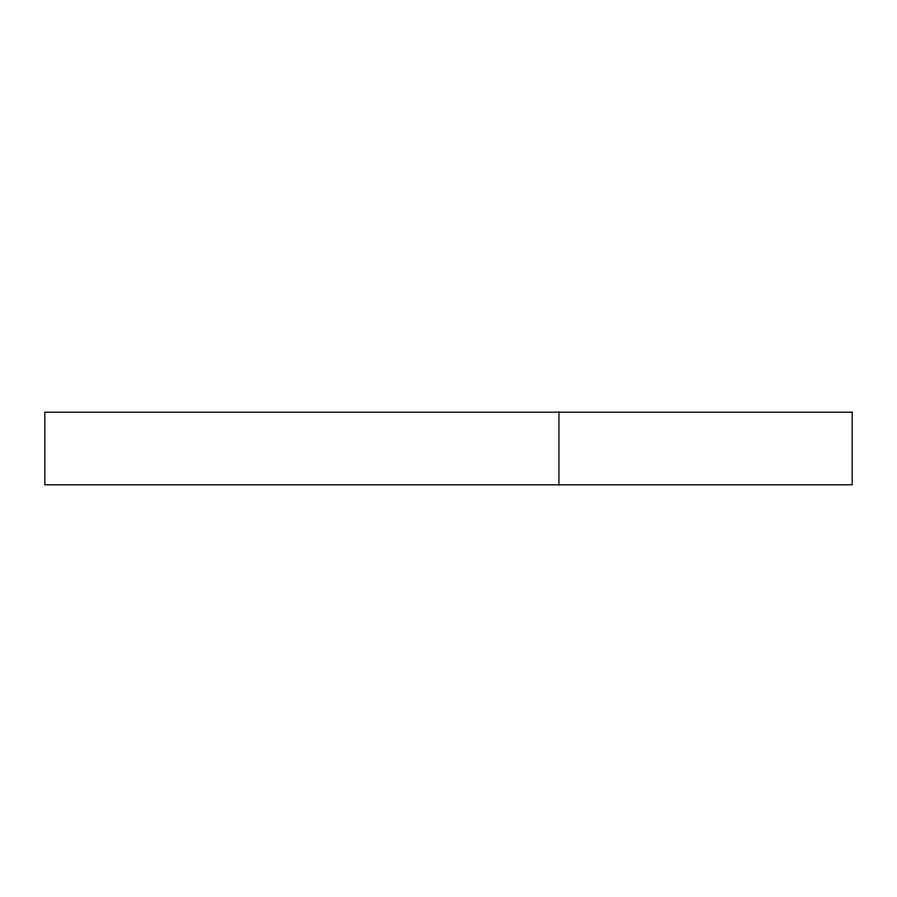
<?xml version="1.0" encoding="UTF-8"?>
<svg xmlns="http://www.w3.org/2000/svg" width="897" height="897" viewBox="0 0 897 897"><rect width="100%" height="100%" fill="white"/><g stroke="black" fill="none" stroke-linecap="round" stroke-linejoin="round"><path stroke-width="1.35" d="M558.943 412.194L558.943 484.806M852.15 412.194L44.85 412.194L44.85 484.806L852.15 484.806L852.15 412.194"/></g></svg>
